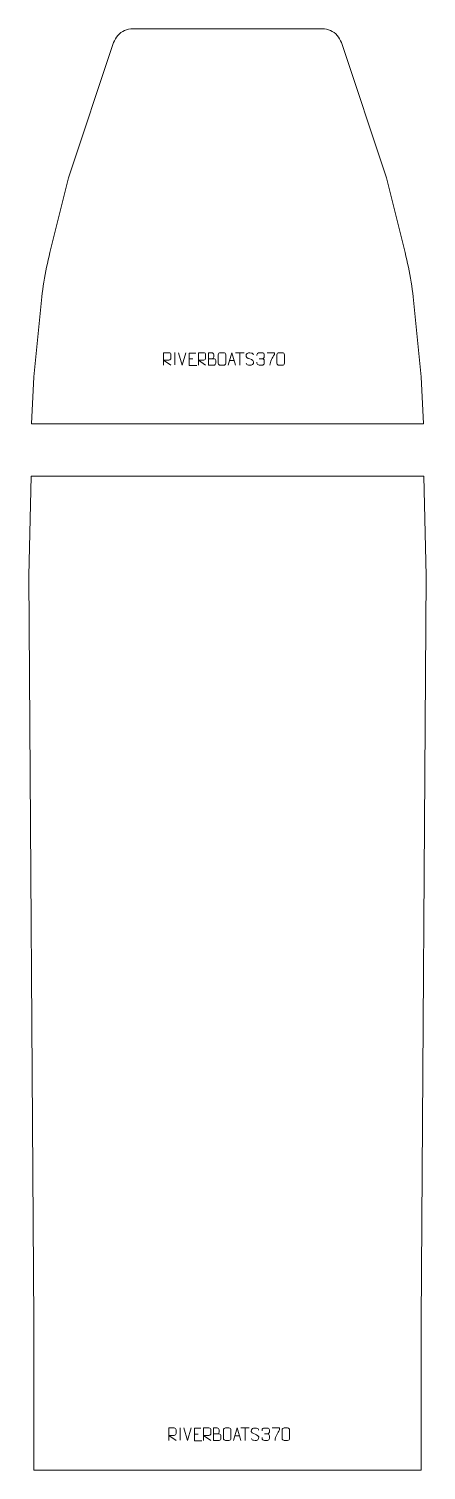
# Model space of a CAD drawing. Header units: millimetres. Extents: x -400 to 400, y -1450 to 1450.
import ezdxf

# ---------------------------------------------------------------- set-up
doc = ezdxf.new("R2010")
doc.units = ezdxf.units.MM
doc.header["$MEASUREMENT"] = 0
doc.layers.add('layer 1', color=7, linetype='Continuous')

msp = doc.modelspace()

# ---------------------------------------------------------------- linework, layer by layer
at = {"layer": 'layer 1', "color": 242, "lineweight": 9}
for points, knots in [([(-190.7048, 1450.1977), (-190.7048, 1450.1977), (190.7463, 1450.1977), (190.7463, 1450.1977), (190.7463, 1450.1977), (190.7463, 1450.1977), (194.9663, 1449.9778), (194.9663, 1449.9778), (194.9663, 1449.9778), (194.9663, 1449.9778), (199.1414, 1449.3199), (199.1414, 1449.3199), (199.1414, 1449.3199), (199.1414, 1449.3199), (203.2236, 1448.2337), (203.2236, 1448.2337), (203.2236, 1448.2337), (203.2236, 1448.2337), (207.1713, 1446.727), (207.1713, 1446.727), (207.1713, 1446.727), (207.1713, 1446.727), (210.9433, 1444.8188), (210.9433, 1444.8188), (210.9433, 1444.8188), (210.9433, 1444.8188), (214.4956, 1442.5305), (214.4956, 1442.5305), (214.4956, 1442.5305), (214.4956, 1442.5305), (217.7907, 1439.885), (217.7907, 1439.885), (217.7907, 1439.885), (217.7907, 1439.885), (220.7927, 1436.912), (220.7927, 1436.912), (220.7927, 1436.912), (220.7927, 1436.912), (223.4688, 1433.6415), (223.4688, 1433.6415), (223.4688, 1433.6415), (223.4688, 1433.6415), (225.7921, 1430.1106), (225.7921, 1430.1106), (225.7921, 1430.1106), (225.7921, 1430.1106), (227.7347, 1426.3598), (227.7347, 1426.3598), (227.7347, 1426.3598), (227.7347, 1426.3598), (229.2787, 1422.4259), (229.2787, 1422.4259), (229.2787, 1422.4259), (229.2787, 1422.4259), (320.0196, 1150.1976), (320.0196, 1150.1976), (320.0196, 1150.1976), (320.0196, 1150.1976), (357.5194, 1000.1967), (357.5194, 1000.1967), (357.5194, 1000.1967), (357.5194, 1000.1967), (359.3237, 992.8172), (359.3237, 992.8172), (359.3237, 992.8172), (359.3237, 992.8172), (361.0503, 985.4196), (361.0503, 985.4196), (361.0503, 985.4196), (361.0503, 985.4196), (362.6982, 978.0029), (362.6982, 978.0029), (362.6982, 978.0029), (362.6982, 978.0029), (364.2667, 970.5692), (364.2667, 970.5692), (364.2667, 970.5692), (364.2667, 970.5692), (365.7582, 963.1197), (365.7582, 963.1197), (365.7582, 963.1197), (365.7582, 963.1197), (367.1703, 955.6548), (367.1703, 955.6548), (367.1703, 955.6548), (367.1703, 955.6548), (368.5037, 948.1747), (368.5037, 948.1747), (368.5037, 948.1747), (368.5037, 948.1747), (369.7578, 940.6808), (369.7578, 940.6808), (369.7578, 940.6808), (369.7578, 940.6808), (370.9325, 933.1755), (370.9325, 933.1755), (370.9325, 933.1755), (370.9325, 933.1755), (372.0285, 925.6565), (372.0285, 925.6565), (372.0285, 925.6565), (372.0285, 925.6565), (373.0453, 918.1282), (373.0453, 918.1282), (373.0453, 918.1282), (373.0453, 918.1282), (373.981, 910.5901), (373.981, 910.5901), (373.981, 910.5901), (373.981, 910.5901), (390.0204, 750.1973), (390.0204, 750.1973), (390.0204, 750.1973), (390.0204, 750.1973), (394.7704, 655.1975), (394.7704, 655.1975), (394.7704, 655.1975), (394.7704, 655.1975), (-394.7289, 655.1975), (-394.7289, 655.1975), (-394.7289, 655.1975), (-394.7289, 655.1975), (-389.9784, 750.1973), (-389.9784, 750.1973), (-389.9784, 750.1973), (-389.9784, 750.1973), (-373.9396, 910.5901), (-373.9396, 910.5901), (-373.9396, 910.5901), (-373.9396, 910.5901), (-373.0022, 918.1282), (-373.0022, 918.1282), (-373.0022, 918.1282), (-373.0022, 918.1282), (-371.9849, 925.6565), (-371.9849, 925.6565), (-371.9849, 925.6565), (-371.9849, 925.6565), (-370.8894, 933.1755), (-370.8894, 933.1755), (-370.8894, 933.1755), (-370.8894, 933.1755), (-369.7163, 940.6808), (-369.7163, 940.6808), (-369.7163, 940.6808), (-369.7163, 940.6808), (-368.46, 948.1747), (-368.46, 948.1747), (-368.46, 948.1747), (-368.46, 948.1747), (-367.1267, 955.6548), (-367.1267, 955.6548), (-367.1267, 955.6548), (-367.1267, 955.6548), (-365.7167, 963.1197), (-365.7167, 963.1197), (-365.7167, 963.1197), (-365.7167, 963.1197), (-364.2253, 970.5692), (-364.2253, 970.5692), (-364.2253, 970.5692), (-364.2253, 970.5692), (-362.6545, 978.0029), (-362.6545, 978.0029), (-362.6545, 978.0029), (-362.6545, 978.0029), (-361.0089, 985.4196), (-361.0089, 985.4196), (-361.0089, 985.4196), (-361.0089, 985.4196), (-359.2822, 992.8172), (-359.2822, 992.8172), (-359.2822, 992.8172), (-359.2822, 992.8172), (-357.478, 1000.1967), (-357.478, 1000.1967), (-357.478, 1000.1967), (-357.478, 1000.1967), (-319.9782, 1150.1976), (-319.9782, 1150.1976), (-319.9782, 1150.1976), (-319.9782, 1150.1976), (-229.2367, 1422.4259), (-229.2367, 1422.4259), (-229.2367, 1422.4259), (-229.2367, 1422.4259), (-227.6933, 1426.3598), (-227.6933, 1426.3598), (-227.6933, 1426.3598), (-227.6933, 1426.3598), (-225.7485, 1430.1106), (-225.7485, 1430.1106), (-225.7485, 1430.1106), (-225.7485, 1430.1106), (-223.4273, 1433.6415), (-223.4273, 1433.6415), (-223.4273, 1433.6415), (-223.4273, 1433.6415), (-220.7496, 1436.912), (-220.7496, 1436.912), (-220.7496, 1436.912), (-220.7496, 1436.912), (-217.7471, 1439.885), (-217.7471, 1439.885), (-217.7471, 1439.885), (-217.7471, 1439.885), (-214.4536, 1442.5305), (-214.4536, 1442.5305), (-214.4536, 1442.5305), (-214.4536, 1442.5305), (-210.9019, 1444.8188), (-210.9019, 1444.8188), (-210.9019, 1444.8188), (-210.9019, 1444.8188), (-207.1314, 1446.727), (-207.1314, 1446.727), (-207.1314, 1446.727), (-207.1314, 1446.727), (-203.1822, 1448.2337), (-203.1822, 1448.2337), (-203.1822, 1448.2337), (-203.1822, 1448.2337), (-199.0978, 1449.3199), (-199.0978, 1449.3199), (-199.0978, 1449.3199), (-199.0978, 1449.3199), (-194.9243, 1449.9778), (-194.9243, 1449.9778), (-194.9243, 1449.9778), (-194.9243, 1449.9778), (-190.7048, 1450.1977), (-190.7048, 1450.1977)], [0, 0, 0, 0, 0.016949153, 0.016949153, 0.016949153, 0.016949153, 0.033898305, 0.033898305, 0.033898305, 0.033898305, 0.050847458, 0.050847458, 0.050847458, 0.050847458, 0.06779661, 0.06779661, 0.06779661, 0.06779661, 0.084745763, 0.084745763, 0.084745763, 0.084745763, 0.101694915, 0.101694915, 0.101694915, 0.101694915, 0.118644068, 0.118644068, 0.118644068, 0.118644068, 0.13559322, 0.13559322, 0.13559322, 0.13559322, 0.152542373, 0.152542373, 0.152542373, 0.152542373, 0.169491525, 0.169491525, 0.169491525, 0.169491525, 0.186440678, 0.186440678, 0.186440678, 0.186440678, 0.203389831, 0.203389831, 0.203389831, 0.203389831, 0.220338983, 0.220338983, 0.220338983, 0.220338983, 0.237288136, 0.237288136, 0.237288136, 0.237288136, 0.254237288, 0.254237288, 0.254237288, 0.254237288, 0.271186441, 0.271186441, 0.271186441, 0.271186441, 0.288135593, 0.288135593, 0.288135593, 0.288135593, 0.305084746, 0.305084746, 0.305084746, 0.305084746, 0.322033898, 0.322033898, 0.322033898, 0.322033898, 0.338983051, 0.338983051, 0.338983051, 0.338983051, 0.355932203, 0.355932203, 0.355932203, 0.355932203, 0.372881356, 0.372881356, 0.372881356, 0.372881356, 0.389830508, 0.389830508, 0.389830508, 0.389830508, 0.406779661, 0.406779661, 0.406779661, 0.406779661, 0.423728814, 0.423728814, 0.423728814, 0.423728814, 0.440677966, 0.440677966, 0.440677966, 0.440677966, 0.457627119, 0.457627119, 0.457627119, 0.457627119, 0.474576271, 0.474576271, 0.474576271, 0.474576271, 0.491525424, 0.491525424, 0.491525424, 0.491525424, 0.508474576, 0.508474576, 0.508474576, 0.508474576, 0.525423729, 0.525423729, 0.525423729, 0.525423729, 0.542372881, 0.542372881, 0.542372881, 0.542372881, 0.559322034, 0.559322034, 0.559322034, 0.559322034, 0.576271186, 0.576271186, 0.576271186, 0.576271186, 0.593220339, 0.593220339, 0.593220339, 0.593220339, 0.610169492, 0.610169492, 0.610169492, 0.610169492, 0.627118644, 0.627118644, 0.627118644, 0.627118644, 0.644067797, 0.644067797, 0.644067797, 0.644067797, 0.661016949, 0.661016949, 0.661016949, 0.661016949, 0.677966102, 0.677966102, 0.677966102, 0.677966102, 0.694915254, 0.694915254, 0.694915254, 0.694915254, 0.711864407, 0.711864407, 0.711864407, 0.711864407, 0.728813559, 0.728813559, 0.728813559, 0.728813559, 0.745762712, 0.745762712, 0.745762712, 0.745762712, 0.762711864, 0.762711864, 0.762711864, 0.762711864, 0.779661017, 0.779661017, 0.779661017, 0.779661017, 0.796610169, 0.796610169, 0.796610169, 0.796610169, 0.813559322, 0.813559322, 0.813559322, 0.813559322, 0.830508475, 0.830508475, 0.830508475, 0.830508475, 0.847457627, 0.847457627, 0.847457627, 0.847457627, 0.86440678, 0.86440678, 0.86440678, 0.86440678, 0.881355932, 0.881355932, 0.881355932, 0.881355932, 0.898305085, 0.898305085, 0.898305085, 0.898305085, 0.915254237, 0.915254237, 0.915254237, 0.915254237, 0.93220339, 0.93220339, 0.93220339, 0.93220339, 0.949152542, 0.949152542, 0.949152542, 0.949152542, 0.966101695, 0.966101695, 0.966101695, 0.966101695, 1, 1, 1, 1]), ([(-399.9995, 349.7996), (-399.9995, 349.7996), (-394.9985, 549.8011), (-394.9985, 549.8011), (-394.9985, 549.8011), (-394.9985, 549.8011), (395.0007, 549.8011), (395.0007, 549.8011), (395.0007, 549.8011), (395.0007, 549.8011), (399.9995, 349.7996), (399.9995, 349.7996), (399.9995, 349.7996), (399.9995, 349.7996), (389.9997, -1150.1976), (389.9997, -1150.1976), (389.9997, -1150.1976), (389.9997, -1150.1976), (389.9997, -1450.1977), (389.9997, -1450.1977), (389.9997, -1450.1977), (389.9997, -1450.1977), (-389.9991, -1450.1977), (-389.9991, -1450.1977), (-389.9991, -1450.1977), (-389.9991, -1450.1977), (-389.9991, -1150.1976), (-389.9991, -1150.1976), (-389.9991, -1150.1976), (-389.9991, -1150.1976), (-399.9995, 349.7996), (-399.9995, 349.7996)], [0, 0, 0, 0, 0.111111111, 0.111111111, 0.111111111, 0.111111111, 0.222222222, 0.222222222, 0.222222222, 0.222222222, 0.333333333, 0.333333333, 0.333333333, 0.333333333, 0.444444444, 0.444444444, 0.444444444, 0.444444444, 0.555555556, 0.555555556, 0.555555556, 0.555555556, 0.666666667, 0.666666667, 0.666666667, 0.666666667, 0.777777778, 0.777777778, 0.777777778, 0.777777778, 1, 1, 1, 1])]:
    msp.add_open_spline(points, degree=3, knots=knots, dxfattribs=at)
at = {"layer": 'layer 1', "color": 250, "lineweight": 9}
for points, knots in [([(-128.6324, 773.3608), (-128.6324, 773.3608), (-128.6324, 798.3143), (-128.6324, 798.3143), (-128.6324, 798.3143), (-125.0376, 798.3143), (-121.4421, 798.3143), (-117.8469, 798.3143), (-117.8469, 798.3143), (-115.5216, 798.2766), (-113.9643, 796.7866), (-113.9684, 794.4202), (-113.9684, 794.4202), (-113.9688, 792.3847), (-113.9688, 789.3253), (-113.9684, 787.2893), (-113.9684, 787.2893), (-113.9749, 785.4138), (-115.7872, 783.472), (-117.7967, 783.4529), (-117.7967, 783.4529), (-117.7967, 783.4529), (-128.6324, 783.4529), (-128.6324, 783.4529), (-128.6324, 783.4529), (-128.6324, 783.4529), (-113.9777, 773.3608), (-113.9777, 773.3608)], [0, 0, 0, 0, 0.125, 0.125, 0.125, 0.125, 0.25, 0.25, 0.25, 0.25, 0.375, 0.375, 0.375, 0.375, 0.5, 0.5, 0.5, 0.5, 0.625, 0.625, 0.625, 0.625, 0.75, 0.75, 0.75, 0.75, 1, 1, 1, 1]), ([(-64.0104, 797.7172), (-64.0104, 797.7172), (-76.8843, 797.7172), (-76.8843, 797.7172), (-76.8843, 797.7172), (-76.8843, 797.7172), (-76.8843, 772.7636), (-76.8843, 772.7636), (-76.8843, 772.7636), (-76.8843, 772.7636), (-62.0185, 772.7636), (-62.0185, 772.7636)], [0, 0, 0, 0, 0.25, 0.25, 0.25, 0.25, 0.5, 0.5, 0.5, 0.5, 1, 1, 1, 1]), ([(-58.6324, 773.3608), (-58.6324, 773.3608), (-58.6324, 798.3143), (-58.6324, 798.3143), (-58.6324, 798.3143), (-55.0376, 798.3143), (-51.4421, 798.3143), (-47.8469, 798.3143), (-47.8469, 798.3143), (-45.5216, 798.2766), (-43.9643, 796.7866), (-43.9684, 794.4202), (-43.9684, 794.4202), (-43.9688, 792.3847), (-43.9688, 789.3253), (-43.9684, 787.2893), (-43.9684, 787.2893), (-43.9749, 785.4138), (-45.7872, 783.472), (-47.7967, 783.4529), (-47.7967, 783.4529), (-47.7967, 783.4529), (-58.6324, 783.4529), (-58.6324, 783.4529), (-58.6324, 783.4529), (-58.6324, 783.4529), (-43.9777, 773.3608), (-43.9777, 773.3608)], [0, 0, 0, 0, 0.125, 0.125, 0.125, 0.125, 0.25, 0.25, 0.25, 0.25, 0.375, 0.375, 0.375, 0.375, 0.5, 0.5, 0.5, 0.5, 0.625, 0.625, 0.625, 0.625, 0.75, 0.75, 0.75, 0.75, 1, 1, 1, 1]), ([(-38.463, 786.3474), (-34.8244, 786.3478), (-31.2373, 786.3478), (-27.5979, 786.3474), (-27.5979, 786.3474), (-25.6225, 786.3301), (-23.6989, 784.594), (-23.6989, 782.5444), (-23.6989, 782.5444), (-23.6993, 781.4158), (-23.6993, 778.3664), (-23.6989, 777.2375), (-23.6989, 777.2375), (-23.6813, 775.3796), (-25.2234, 773.3657), (-27.5449, 773.3826), (-27.5449, 773.3826), (-31.1847, 773.383), (-34.8241, 773.383), (-38.463, 773.3826), (-38.463, 773.3826), (-38.463, 781.7009), (-38.463, 790.0187), (-38.463, 798.3362), (-38.463, 798.3362), (-36.0893, 798.3362), (-33.7152, 798.3362), (-31.341, 798.3362), (-31.341, 798.3362), (-29.6602, 798.3538), (-27.5634, 796.4433), (-27.5457, 794.4809), (-27.5457, 794.4809), (-27.5461, 792.4148), (-27.5461, 792.2688), (-27.5457, 790.2023), (-27.5457, 790.2023), (-27.5284, 788.1362), (-29.3829, 786.3301), (-31.3929, 786.3474)], [0, 0, 0, 0, 0.090909091, 0.090909091, 0.090909091, 0.090909091, 0.181818182, 0.181818182, 0.181818182, 0.181818182, 0.272727273, 0.272727273, 0.272727273, 0.272727273, 0.363636364, 0.363636364, 0.363636364, 0.363636364, 0.454545455, 0.454545455, 0.454545455, 0.454545455, 0.545454545, 0.545454545, 0.545454545, 0.545454545, 0.636363636, 0.636363636, 0.636363636, 0.636363636, 0.727272727, 0.727272727, 0.727272727, 0.727272727, 0.818181818, 0.818181818, 0.818181818, 0.818181818, 1, 1, 1, 1]), ([(-14.6615, 798.3587), (-12.2954, 798.3587), (-9.9289, 798.3587), (-7.5624, 798.3587), (-7.5624, 798.3587), (-5.5819, 798.3943), (-3.5559, 796.9), (-3.5288, 794.4579), (-3.5288, 794.4579), (-3.5292, 788.7005), (-3.5292, 782.9427), (-3.5288, 777.1845), (-3.5288, 777.1845), (-3.6709, 774.8569), (-5.3773, 773.3746), (-7.5624, 773.3638), (-7.5624, 773.3638), (-9.9348, 773.3642), (-12.3072, 773.3642), (-14.6792, 773.3638), (-14.6792, 773.3638), (-16.6377, 773.2582), (-18.6441, 775.1461), (-18.6327, 777.1671), (-18.6327, 777.1671), (-18.6323, 782.9477), (-18.6323, 788.728), (-18.6327, 794.5078), (-18.6327, 794.5078), (-18.6284, 796.6498), (-16.8513, 798.3723), (-14.6615, 798.3587)], [0, 0, 0, 0, 0.111111111, 0.111111111, 0.111111111, 0.111111111, 0.222222222, 0.222222222, 0.222222222, 0.222222222, 0.333333333, 0.333333333, 0.333333333, 0.333333333, 0.444444444, 0.444444444, 0.444444444, 0.444444444, 0.555555556, 0.555555556, 0.555555556, 0.555555556, 0.666666667, 0.666666667, 0.666666667, 0.666666667, 0.777777778, 0.777777778, 0.777777778, 0.777777778, 1, 1, 1, 1]), ([(1.4488, 773.3827), (1.4488, 773.3827), (8.8198, 798.3362), (8.8198, 798.3362), (8.8198, 798.3362), (8.8198, 798.3362), (16.3897, 773.3827), (16.3897, 773.3827)], [0, 0, 0, 0, 0.333333333, 0.333333333, 0.333333333, 0.333333333, 1, 1, 1, 1]), ([(44.9193, 785.8595), (40.671, 787.3299), (35.7629, 789.1257), (37.768, 794.646), (37.768, 794.646), (39.2715, 798.7859), (44.4851, 798.3974), (48.0887, 797.7963), (48.0887, 797.7963), (50.9493, 797.3191), (51.814, 796.1059), (52.1246, 794.0218)], [0, 0, 0, 0, 0.25, 0.25, 0.25, 0.25, 0.5, 0.5, 0.5, 0.5, 1, 1, 1, 1]), ([(44.9193, 785.8594), (48.9379, 784.2127), (53.9674, 782.3244), (52.1334, 776.9641), (52.1334, 776.9641), (50.6736, 772.6977), (45.7628, 772.9544), (42.0367, 773.5091), (42.0367, 773.5091), (39.2867, 773.9189), (38.0658, 775.1324), (37.6878, 777.2446)], [0, 0, 0, 0, 0.25, 0.25, 0.25, 0.25, 0.5, 0.5, 0.5, 0.5, 1, 1, 1, 1]), ([(59.0979, 792.6055), (59.0979, 792.6055), (59.0979, 794.4627), (59.0979, 794.4627), (59.0979, 794.4627), (59.0836, 796.2046), (61.7481, 798.3227), (63.8072, 798.3), (63.8072, 798.3), (65.8713, 798.3), (67.9353, 798.3), (69.999, 798.3), (69.999, 798.3), (72.1935, 798.3088), (73.7918, 796.462), (73.8362, 794.5499), (73.8362, 794.5499), (73.8358, 793.1148), (73.8358, 791.6797), (73.8362, 790.2442), (73.8362, 790.2442), (73.7876, 788.5907), (72.185, 786.3607), (69.9867, 786.3707), (69.9867, 786.3707), (72.1904, 786.3595), (73.7984, 784.5563), (73.8524, 782.4968), (73.8524, 782.4968), (73.852, 780.7121), (73.852, 778.9274), (73.8524, 777.1423), (73.8524, 777.1423), (73.8625, 775.0809), (71.8076, 773.3178), (69.9867, 773.3259), (69.9867, 773.3259), (67.9214, 773.3262), (65.8562, 773.3262), (63.7906, 773.3259), (63.7906, 773.3259), (61.622, 773.3374), (59.091, 775.7376), (59.0724, 777.1994), (59.0724, 777.1994), (59.0724, 777.1994), (59.0724, 779.108), (59.0724, 779.108)], [0, 0, 0, 0, 0.076923077, 0.076923077, 0.076923077, 0.076923077, 0.153846154, 0.153846154, 0.153846154, 0.153846154, 0.230769231, 0.230769231, 0.230769231, 0.230769231, 0.307692308, 0.307692308, 0.307692308, 0.307692308, 0.384615385, 0.384615385, 0.384615385, 0.384615385, 0.461538462, 0.461538462, 0.461538462, 0.461538462, 0.538461538, 0.538461538, 0.538461538, 0.538461538, 0.615384615, 0.615384615, 0.615384615, 0.615384615, 0.692307692, 0.692307692, 0.692307692, 0.692307692, 0.769230769, 0.769230769, 0.769230769, 0.769230769, 0.846153846, 0.846153846, 0.846153846, 0.846153846, 1, 1, 1, 1]), ([(79.6061, 798.3142), (79.6061, 798.3142), (94.4222, 798.3142), (94.4222, 798.3142), (94.4222, 798.3142), (94.4219, 797.0646), (94.4219, 795.815), (94.4222, 794.5652), (94.4222, 794.5652), (90.4278, 788.5681), (85.5126, 780.7345), (85.5126, 773.3557)], [0, 0, 0, 0, 0.25, 0.25, 0.25, 0.25, 0.5, 0.5, 0.5, 0.5, 1, 1, 1, 1]), ([(103.4334, 798.3342), (105.7995, 798.3342), (108.166, 798.3342), (110.5325, 798.3342), (110.5325, 798.3342), (112.513, 798.3698), (114.539, 796.8755), (114.5661, 794.4334), (114.5661, 794.4334), (114.5657, 788.676), (114.5657, 782.9182), (114.5661, 777.16), (114.5661, 777.16), (114.424, 774.8324), (112.7176, 773.3501), (110.5325, 773.3393), (110.5325, 773.3393), (108.1601, 773.3397), (105.7877, 773.3397), (103.4157, 773.3393), (103.4157, 773.3393), (101.4572, 773.2337), (99.4508, 775.1216), (99.4622, 777.1426), (99.4622, 777.1426), (99.4626, 782.9232), (99.4626, 788.7035), (99.4622, 794.4833), (99.4622, 794.4833), (99.4665, 796.6253), (101.2436, 798.3478), (103.4334, 798.3342)], [0, 0, 0, 0, 0.111111111, 0.111111111, 0.111111111, 0.111111111, 0.222222222, 0.222222222, 0.222222222, 0.222222222, 0.333333333, 0.333333333, 0.333333333, 0.333333333, 0.444444444, 0.444444444, 0.444444444, 0.444444444, 0.555555556, 0.555555556, 0.555555556, 0.555555556, 0.666666667, 0.666666667, 0.666666667, 0.666666667, 0.777777778, 0.777777778, 0.777777778, 0.777777778, 1, 1, 1, 1]), ([(-118.1132, -1390.2784), (-118.1132, -1390.2784), (-118.1132, -1365.3249), (-118.1132, -1365.3249), (-118.1132, -1365.3249), (-114.5184, -1365.3249), (-110.9229, -1365.3249), (-107.3277, -1365.3249), (-107.3277, -1365.3249), (-105.0024, -1365.3626), (-103.4451, -1366.8526), (-103.4492, -1369.219), (-103.4492, -1369.219), (-103.4496, -1371.2545), (-103.4496, -1374.3139), (-103.4492, -1376.3499), (-103.4492, -1376.3499), (-103.4557, -1378.2254), (-105.268, -1380.1672), (-107.2775, -1380.1863), (-107.2775, -1380.1863), (-107.2775, -1380.1863), (-118.1132, -1380.1863), (-118.1132, -1380.1863), (-118.1132, -1380.1863), (-118.1132, -1380.1863), (-103.4585, -1390.2784), (-103.4585, -1390.2784)], [0, 0, 0, 0, 0.125, 0.125, 0.125, 0.125, 0.25, 0.25, 0.25, 0.25, 0.375, 0.375, 0.375, 0.375, 0.5, 0.5, 0.5, 0.5, 0.625, 0.625, 0.625, 0.625, 0.75, 0.75, 0.75, 0.75, 1, 1, 1, 1]), ([(-53.4912, -1365.922), (-53.4912, -1365.922), (-66.3651, -1365.922), (-66.3651, -1365.922), (-66.3651, -1365.922), (-66.3651, -1365.922), (-66.3651, -1390.8756), (-66.3651, -1390.8756), (-66.3651, -1390.8756), (-66.3651, -1390.8756), (-51.4993, -1390.8756), (-51.4993, -1390.8756)], [0, 0, 0, 0, 0.25, 0.25, 0.25, 0.25, 0.5, 0.5, 0.5, 0.5, 1, 1, 1, 1]), ([(-48.1132, -1390.2784), (-48.1132, -1390.2784), (-48.1132, -1365.3249), (-48.1132, -1365.3249), (-48.1132, -1365.3249), (-44.5184, -1365.3249), (-40.9229, -1365.3249), (-37.3277, -1365.3249), (-37.3277, -1365.3249), (-35.0024, -1365.3626), (-33.4451, -1366.8526), (-33.4492, -1369.219), (-33.4492, -1369.219), (-33.4496, -1371.2545), (-33.4496, -1374.3139), (-33.4492, -1376.3499), (-33.4492, -1376.3499), (-33.4557, -1378.2254), (-35.268, -1380.1672), (-37.2775, -1380.1863), (-37.2775, -1380.1863), (-37.2775, -1380.1863), (-48.1132, -1380.1863), (-48.1132, -1380.1863), (-48.1132, -1380.1863), (-48.1132, -1380.1863), (-33.4585, -1390.2784), (-33.4585, -1390.2784)], [0, 0, 0, 0, 0.125, 0.125, 0.125, 0.125, 0.25, 0.25, 0.25, 0.25, 0.375, 0.375, 0.375, 0.375, 0.5, 0.5, 0.5, 0.5, 0.625, 0.625, 0.625, 0.625, 0.75, 0.75, 0.75, 0.75, 1, 1, 1, 1]), ([(-27.9438, -1377.2918), (-24.3052, -1377.2914), (-20.7181, -1377.2914), (-17.0787, -1377.2918), (-17.0787, -1377.2918), (-15.1033, -1377.3091), (-13.1797, -1379.0452), (-13.1797, -1381.0948), (-13.1797, -1381.0948), (-13.1801, -1382.2234), (-13.1801, -1385.2728), (-13.1797, -1386.4017), (-13.1797, -1386.4017), (-13.1621, -1388.2596), (-14.7042, -1390.2735), (-17.0257, -1390.2566), (-17.0257, -1390.2566), (-20.6655, -1390.2562), (-24.3049, -1390.2562), (-27.9438, -1390.2566), (-27.9438, -1390.2566), (-27.9438, -1381.9383), (-27.9438, -1373.6205), (-27.9438, -1365.303), (-27.9438, -1365.303), (-25.5701, -1365.303), (-23.196, -1365.303), (-20.8218, -1365.303), (-20.8218, -1365.303), (-19.141, -1365.2854), (-17.0442, -1367.1959), (-17.0265, -1369.1583), (-17.0265, -1369.1583), (-17.0269, -1371.2244), (-17.0269, -1371.3704), (-17.0265, -1373.4369), (-17.0265, -1373.4369), (-17.0092, -1375.503), (-18.8637, -1377.3091), (-20.8737, -1377.2918)], [0, 0, 0, 0, 0.090909091, 0.090909091, 0.090909091, 0.090909091, 0.181818182, 0.181818182, 0.181818182, 0.181818182, 0.272727273, 0.272727273, 0.272727273, 0.272727273, 0.363636364, 0.363636364, 0.363636364, 0.363636364, 0.454545455, 0.454545455, 0.454545455, 0.454545455, 0.545454545, 0.545454545, 0.545454545, 0.545454545, 0.636363636, 0.636363636, 0.636363636, 0.636363636, 0.727272727, 0.727272727, 0.727272727, 0.727272727, 0.818181818, 0.818181818, 0.818181818, 0.818181818, 1, 1, 1, 1]), ([(-4.1423, -1365.2805), (-1.7762, -1365.2805), (0.5903, -1365.2805), (2.9568, -1365.2805), (2.9568, -1365.2805), (4.9373, -1365.2449), (6.9633, -1366.7392), (6.9904, -1369.1813), (6.9904, -1369.1813), (6.99, -1374.9387), (6.99, -1380.6965), (6.9904, -1386.4547), (6.9904, -1386.4547), (6.8483, -1388.7823), (5.1419, -1390.2646), (2.9568, -1390.2754), (2.9568, -1390.2754), (0.5844, -1390.275), (-1.788, -1390.275), (-4.16, -1390.2754), (-4.16, -1390.2754), (-6.1185, -1390.381), (-8.1249, -1388.4931), (-8.1135, -1386.4721), (-8.1135, -1386.4721), (-8.1131, -1380.6915), (-8.1131, -1374.9112), (-8.1135, -1369.1314), (-8.1135, -1369.1314), (-8.1092, -1366.9894), (-6.3321, -1365.2669), (-4.1423, -1365.2805)], [0, 0, 0, 0, 0.111111111, 0.111111111, 0.111111111, 0.111111111, 0.222222222, 0.222222222, 0.222222222, 0.222222222, 0.333333333, 0.333333333, 0.333333333, 0.333333333, 0.444444444, 0.444444444, 0.444444444, 0.444444444, 0.555555556, 0.555555556, 0.555555556, 0.555555556, 0.666666667, 0.666666667, 0.666666667, 0.666666667, 0.777777778, 0.777777778, 0.777777778, 0.777777778, 1, 1, 1, 1]), ([(11.968, -1390.2565), (11.968, -1390.2565), (19.339, -1365.303), (19.339, -1365.303), (19.339, -1365.303), (19.339, -1365.303), (26.9089, -1390.2565), (26.9089, -1390.2565)], [0, 0, 0, 0, 0.333333333, 0.333333333, 0.333333333, 0.333333333, 1, 1, 1, 1]), ([(55.4385, -1377.7797), (51.1902, -1376.3093), (46.2821, -1374.5135), (48.2872, -1368.9932), (48.2872, -1368.9932), (49.7907, -1364.8533), (55.0043, -1365.2418), (58.6079, -1365.8429), (58.6079, -1365.8429), (61.4685, -1366.3201), (62.3332, -1367.5333), (62.6438, -1369.6174)], [0, 0, 0, 0, 0.25, 0.25, 0.25, 0.25, 0.5, 0.5, 0.5, 0.5, 1, 1, 1, 1]), ([(55.4385, -1377.7798), (59.4571, -1379.4265), (64.4866, -1381.3148), (62.6526, -1386.6751), (62.6526, -1386.6751), (61.1928, -1390.9415), (56.282, -1390.6848), (52.5559, -1390.1301), (52.5559, -1390.1301), (49.8059, -1389.7203), (48.585, -1388.5068), (48.207, -1386.3946)], [0, 0, 0, 0, 0.25, 0.25, 0.25, 0.25, 0.5, 0.5, 0.5, 0.5, 1, 1, 1, 1]), ([(69.6171, -1371.0337), (69.6171, -1371.0337), (69.6171, -1369.1765), (69.6171, -1369.1765), (69.6171, -1369.1765), (69.6028, -1367.4346), (72.2673, -1365.3165), (74.3264, -1365.3392), (74.3264, -1365.3392), (76.3905, -1365.3392), (78.4545, -1365.3392), (80.5182, -1365.3392), (80.5182, -1365.3392), (82.7127, -1365.3304), (84.311, -1367.1772), (84.3554, -1369.0893), (84.3554, -1369.0893), (84.355, -1370.5244), (84.355, -1371.9595), (84.3554, -1373.395), (84.3554, -1373.395), (84.3068, -1375.0485), (82.7042, -1377.2785), (80.5059, -1377.2685), (80.5059, -1377.2685), (82.7096, -1377.2797), (84.3176, -1379.0829), (84.3716, -1381.1424), (84.3716, -1381.1424), (84.3712, -1382.9271), (84.3712, -1384.7118), (84.3716, -1386.4969), (84.3716, -1386.4969), (84.3817, -1388.5583), (82.3268, -1390.3214), (80.5059, -1390.3133), (80.5059, -1390.3133), (78.4406, -1390.313), (76.3754, -1390.313), (74.3098, -1390.3133), (74.3098, -1390.3133), (72.1412, -1390.3018), (69.6102, -1387.9016), (69.5916, -1386.4398), (69.5916, -1386.4398), (69.5916, -1386.4398), (69.5916, -1384.5312), (69.5916, -1384.5312)], [0, 0, 0, 0, 0.076923077, 0.076923077, 0.076923077, 0.076923077, 0.153846154, 0.153846154, 0.153846154, 0.153846154, 0.230769231, 0.230769231, 0.230769231, 0.230769231, 0.307692308, 0.307692308, 0.307692308, 0.307692308, 0.384615385, 0.384615385, 0.384615385, 0.384615385, 0.461538462, 0.461538462, 0.461538462, 0.461538462, 0.538461538, 0.538461538, 0.538461538, 0.538461538, 0.615384615, 0.615384615, 0.615384615, 0.615384615, 0.692307692, 0.692307692, 0.692307692, 0.692307692, 0.769230769, 0.769230769, 0.769230769, 0.769230769, 0.846153846, 0.846153846, 0.846153846, 0.846153846, 1, 1, 1, 1]), ([(90.1253, -1365.325), (90.1253, -1365.325), (104.9414, -1365.325), (104.9414, -1365.325), (104.9414, -1365.325), (104.9411, -1366.5746), (104.9411, -1367.8242), (104.9414, -1369.074), (104.9414, -1369.074), (100.947, -1375.0711), (96.0318, -1382.9047), (96.0318, -1390.2835)], [0, 0, 0, 0, 0.25, 0.25, 0.25, 0.25, 0.5, 0.5, 0.5, 0.5, 1, 1, 1, 1]), ([(113.9526, -1365.305), (116.3187, -1365.305), (118.6852, -1365.305), (121.0517, -1365.305), (121.0517, -1365.305), (123.0322, -1365.2694), (125.0582, -1366.7637), (125.0853, -1369.2058), (125.0853, -1369.2058), (125.0849, -1374.9632), (125.0849, -1380.721), (125.0853, -1386.4792), (125.0853, -1386.4792), (124.9432, -1388.8068), (123.2368, -1390.2891), (121.0517, -1390.2999), (121.0517, -1390.2999), (118.6793, -1390.2995), (116.3069, -1390.2995), (113.9349, -1390.2999), (113.9349, -1390.2999), (111.9764, -1390.4055), (109.97, -1388.5176), (109.9814, -1386.4966), (109.9814, -1386.4966), (109.9818, -1380.716), (109.9818, -1374.9357), (109.9814, -1369.1559), (109.9814, -1369.1559), (109.9857, -1367.0139), (111.7628, -1365.2914), (113.9526, -1365.305)], [0, 0, 0, 0, 0.111111111, 0.111111111, 0.111111111, 0.111111111, 0.222222222, 0.222222222, 0.222222222, 0.222222222, 0.333333333, 0.333333333, 0.333333333, 0.333333333, 0.444444444, 0.444444444, 0.444444444, 0.444444444, 0.555555556, 0.555555556, 0.555555556, 0.555555556, 0.666666667, 0.666666667, 0.666666667, 0.666666667, 0.777777778, 0.777777778, 0.777777778, 0.777777778, 1, 1, 1, 1])]:
    msp.add_open_spline(points, degree=3, knots=knots, dxfattribs=at)
for points in [[(-105.9684, 798.7764), (-105.9684, 798.7764), (-105.9684, 773.8023), (-105.9684, 773.8023)], [(-91.3003, 773.3607), (-91.3003, 773.3607), (-98.6221, 798.3143), (-98.6221, 798.3143)], [(-83.9784, 798.3143), (-83.9784, 798.3143), (-91.3002, 773.3607), (-91.3002, 773.3607)], [(-76.8843, 785.8375), (-76.8843, 785.8375), (-69.7162, 785.8375), (-69.7162, 785.8375)], [(16.4257, 798.3127), (16.4257, 798.3127), (33.4129, 798.3127), (33.4129, 798.3127)], [(24.9195, 773.3827), (24.9195, 773.3827), (24.9195, 798.3362), (24.9195, 798.3362)], [(63.8076, 786.3603), (63.8076, 786.3603), (70.004, 786.3603), (70.004, 786.3603)], [(4.1714, 782.6321), (4.1714, 782.6321), (13.6671, 782.6321), (13.6671, 782.6321)], [(-95.4492, -1364.8628), (-95.4492, -1364.8628), (-95.4492, -1389.8369), (-95.4492, -1389.8369)], [(-80.7811, -1390.2785), (-80.7811, -1390.2785), (-88.1029, -1365.3249), (-88.1029, -1365.3249)], [(-73.4592, -1365.3249), (-73.4592, -1365.3249), (-80.781, -1390.2785), (-80.781, -1390.2785)], [(-66.3651, -1377.8017), (-66.3651, -1377.8017), (-59.197, -1377.8017), (-59.197, -1377.8017)], [(14.6906, -1381.0071), (14.6906, -1381.0071), (24.1863, -1381.0071), (24.1863, -1381.0071)], [(26.9449, -1365.3265), (26.9449, -1365.3265), (43.9321, -1365.3265), (43.9321, -1365.3265)], [(35.4387, -1390.2565), (35.4387, -1390.2565), (35.4387, -1365.303), (35.4387, -1365.303)], [(74.3268, -1377.2789), (74.3268, -1377.2789), (80.5232, -1377.2789), (80.5232, -1377.2789)]]:
    msp.add_open_spline(points, degree=3, dxfattribs=at)

doc.saveas('drawing.dxf')
